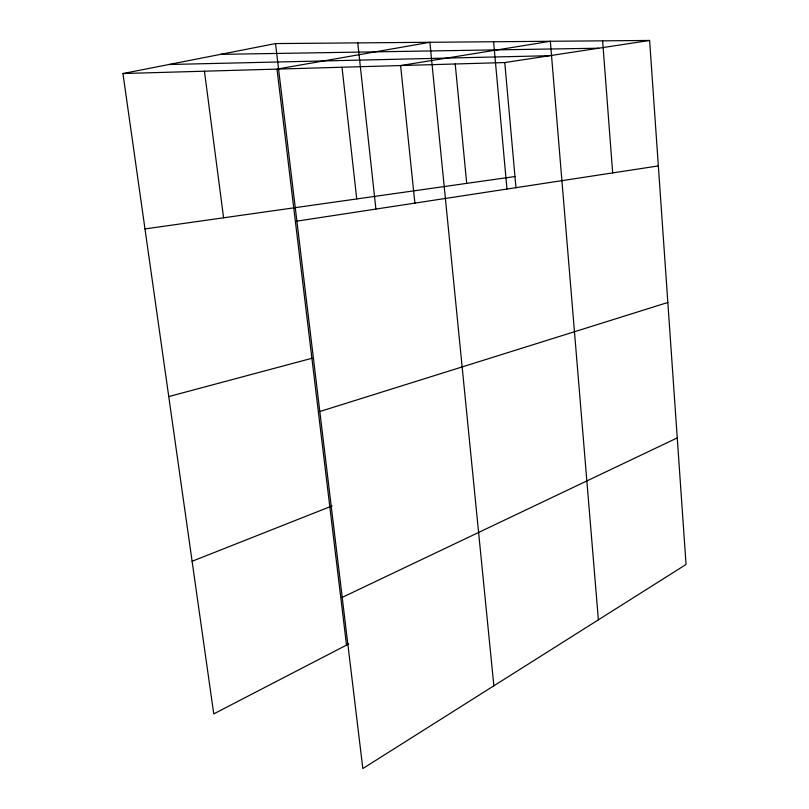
<?xml version="1.0" encoding="UTF-8"?>
<svg xmlns="http://www.w3.org/2000/svg" width="809" height="809" viewBox="0 0 809 809"><rect width="100%" height="100%" fill="white"/><g stroke="black" fill="none" stroke-linecap="round" stroke-linejoin="round"><path stroke-width="1.21" d="M348.74 643.944L213.748 713.892L122.948 73.538L275.495 43.575L649.617 40.45L686.052 564.47L362.826 768.55L275.495 43.575M342.207 597.386L677.254 437.902M192.107 561.274L332.175 505.888M319.818 411.528L667.84 302.485M168.747 396.572L311.9 358.286M122.948 73.538L504.765 62.556L649.617 40.45M296.883 221.14L658.344 165.926M144.983 228.927L514.969 176.534M168.929 64.508L549.594 55.71M220.594 54.355L598.741 48.216M204.444 71.192L223.587 217.793M346.515 645.097L277.002 69.109L429.862 42.29L493.854 685.82M342.015 67.238L356.739 198.943M357.75 42.887L375.902 209.076M414.916 203.403L400.607 65.549L550.342 41.279L598.387 619.825M455.214 63.982L466.702 183.37M493.601 41.755L506.97 189.053M504.765 62.556L515.98 187.83M602.634 40.844L612.666 172.904"/></g></svg>
